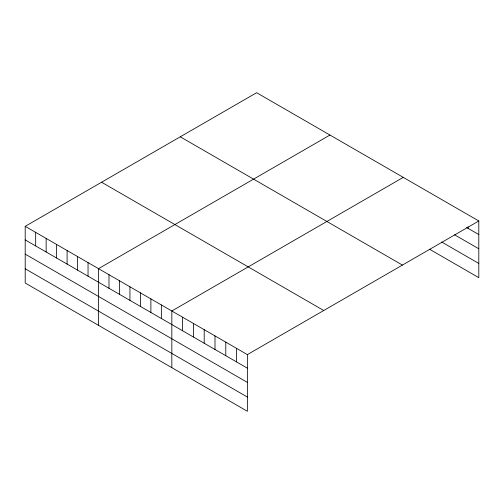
<?xml version="1.0" encoding="UTF-8"?>
<svg xmlns="http://www.w3.org/2000/svg" width="504" height="504" viewBox="0 0 504 504"><rect width="100%" height="100%" fill="white"/><g stroke="black" fill="none" stroke-linecap="round" stroke-linejoin="round"><path stroke-width="0.76" d="M478.8 220.985L247.369 354.602L247.369 411.283L25.2 283.015L25.2 226.334L256.631 92.717L478.8 220.985L478.8 277.666L429.566 249.241M329.944 135.047L98.513 268.657L98.513 325.345M403.263 177.377L171.833 310.987L171.833 367.674M466.66 227.537L478.8 234.549M454.52 234.763L478.8 248.781M441.706 242.021L478.8 263.441M180.256 136.811L402.425 265.079M101.575 182.24L323.744 310.508M25.2 226.334L247.369 354.602M25.2 239.898L247.369 368.166M25.2 254.123L247.369 382.391M25.2 268.783L247.369 397.051M468.008 226.813L468.008 228.318M236.578 348.371L236.578 361.935M225.786 342.14L225.786 355.704M214.994 335.91L214.994 349.474M204.208 329.679L204.208 343.243M193.416 323.448L193.416 337.012M182.624 317.218L182.624 330.781M161.356 304.939L161.356 318.503M150.885 298.897L150.885 312.461M140.408 292.849L140.408 306.413M129.938 286.801L129.938 300.365M119.461 280.753L119.461 294.317M108.99 274.705L108.99 288.269M88.043 262.615L88.043 276.179M77.566 256.567L77.566 270.131M67.095 250.519L67.095 264.083M56.618 244.472L56.618 258.035M46.148 238.423L46.148 251.987M35.671 232.376L35.671 245.939"/></g></svg>
